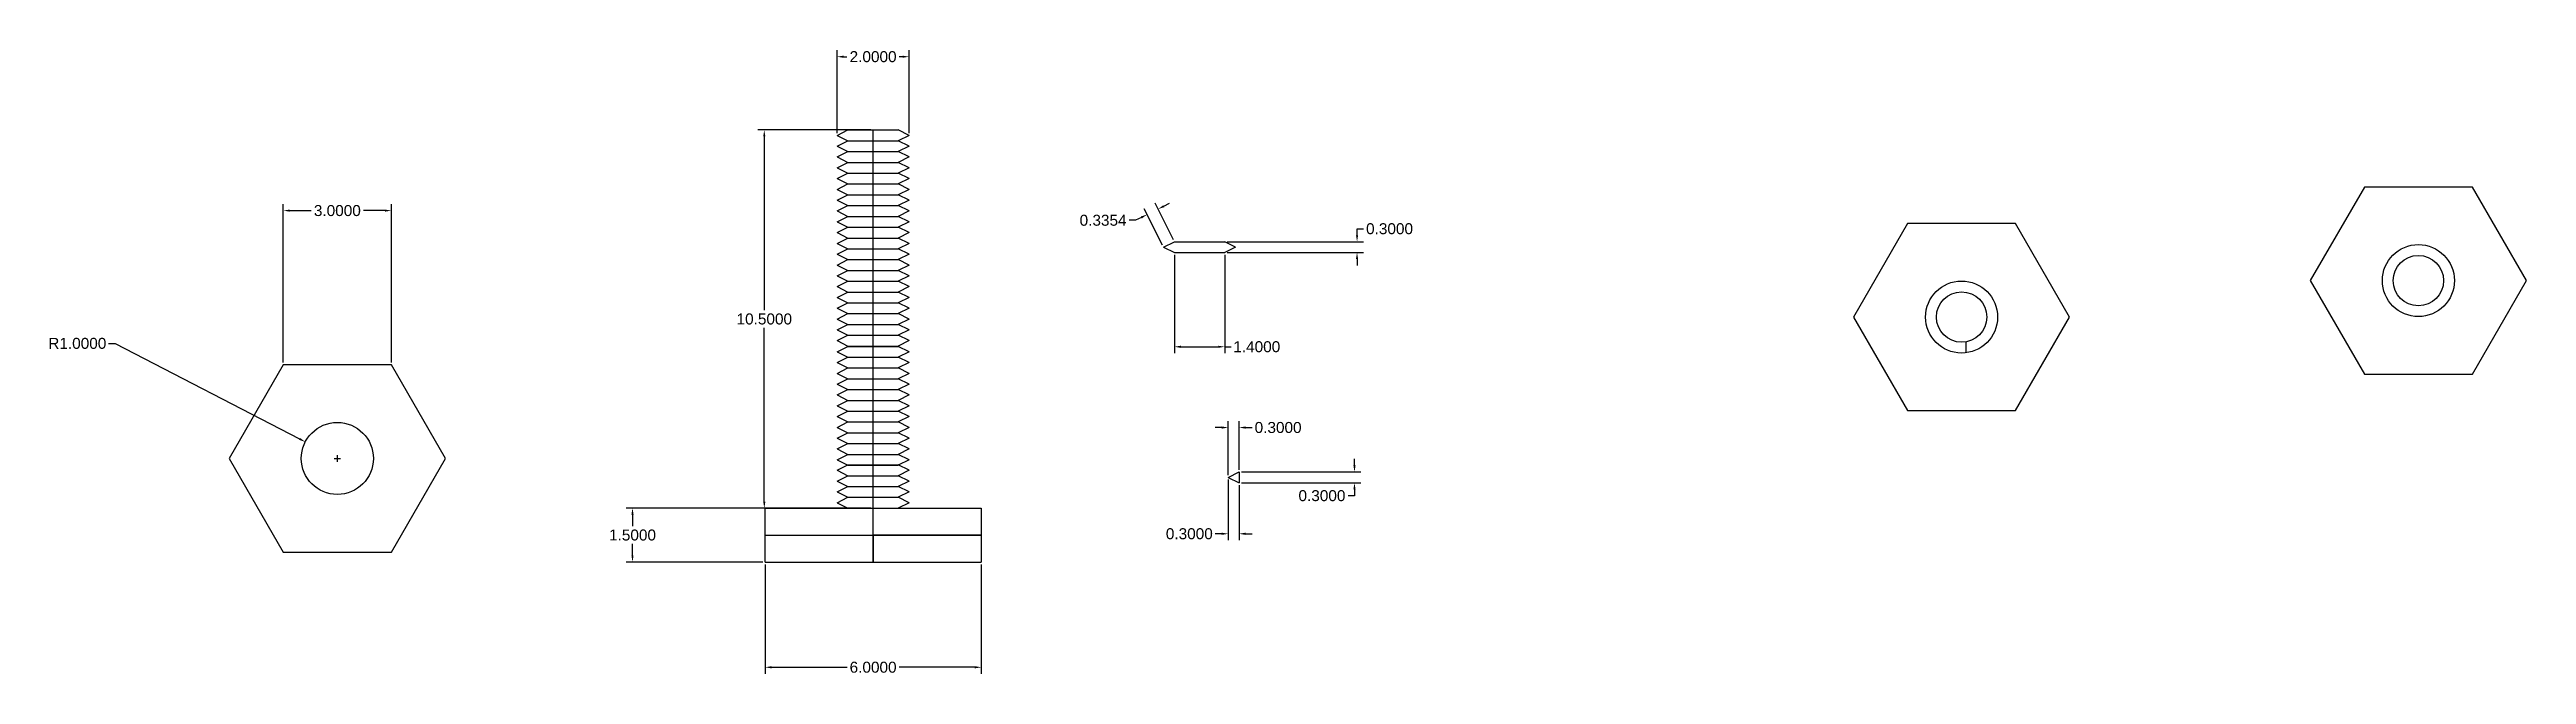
# Model space of a CAD drawing. Header units: centimetres. Extents: x 98.1 to 166.8, y 62.1 to 79.5.
import ezdxf

# ---------------------------------------------------------------- set-up
doc = ezdxf.new("R2010")
doc.units = ezdxf.units.CM
doc.header["$MEASUREMENT"] = 0
for name, color, linetype in [('Dimensiuni', 7, 'Continuous'), ('Linii de constructie', 10, 'Continuous'), ('Sistem prindere', 130, 'Continuous')]:
    doc.layers.add(name, color=color, linetype=linetype)
doc.styles.get("Standard").update_dxf_attribs({"font": 'arial.ttf'})
doc.dimstyles.get("Standard").update_dxf_attribs({"dimtxt": 0.305, "dimasz": 0.18, "dimexe": 0.18, "dimexo": 0.0625, "dimgap": 0.09, "dimtad": 0, "dimtih": 1, "dimtoh": 1, "dimdec": 4, "dimzin": 0, "dimdsep": 46, "dimtxsty": 'Standard', "dimcen": 0.09, "dimadec": 0, "dimazin": 0, "dimtfac": 1, "dimtdec": 4, "dimtofl": 0, "dimtmove": 0, "dimatfit": 3, "dimfxl": 1, "dimtolj": 1, "dimtzin": 0, "dimarcsym": 0})

# ---------------------------------------------------------------- blocks, each defined once
blk = doc.blocks.new('*D17')
at = {"layer": 'Defpoints', "color": 0, "transparency": 16777216}
for p in [(107.543, 74.977), (104.543, 70.693), (107.543, 70.693)]:
    blk.add_point(p, dxfattribs=at)
at = {"layer": 'Dimensiuni', "color": 0, "lineweight": -2, "transparency": 16777216}
for p, q in [((104.543, 70.755), (104.543, 75.157)), ((104.723, 74.977), (105.32, 74.977)), ((107.363, 74.977), (106.765, 74.977)), ((107.543, 70.755), (107.543, 75.157))]:
    blk.add_line(p, q, dxfattribs=at)
at = {"layer": 'Dimensiuni', "color": 0, "transparency": 16777216}
for points in [[(104.723, 75.007), (104.723, 74.947), (104.543, 74.977)], [(107.363, 75.007), (107.363, 74.947), (107.543, 74.977)]]:
    blk.add_solid(points, dxfattribs=at)
at = {"layer": 'Dimensiuni', "color": 0, "transparency": 16777216, "insert": (106.043, 74.977), "char_height": 0.305, "attachment_point": 5}
blk.add_mtext('\\A1;3.0000', dxfattribs=at)
blk = doc.blocks.new('*D18')
at = {"layer": 'Defpoints', "color": 0, "transparency": 16777216}
for p in [(105.155, 68.554), (106.043, 68.095)]:
    blk.add_point(p, dxfattribs=at)
at = {"layer": 'Dimensiuni', "color": 0, "lineweight": -2, "transparency": 16777216}
for p, q in [((99.693, 71.289), (99.873, 71.289)), ((99.873, 71.289), (104.995, 68.637)), ((105.953, 68.095), (106.133, 68.095)), ((106.043, 68.005), (106.043, 68.185))]:
    blk.add_line(p, q, dxfattribs=at)
at = {"layer": 'Dimensiuni', "color": 0, "transparency": 16777216}
blk.add_solid([(105.009, 68.664), (104.981, 68.611), (105.155, 68.554)], dxfattribs=at)
at = {"layer": 'Dimensiuni', "color": 0, "transparency": 16777216, "insert": (98.825, 71.289), "char_height": 0.305, "attachment_point": 5}
blk.add_mtext('\\A1;R1.0000', dxfattribs=at)
blk = doc.blocks.new('*D27')
at = {"layer": 'Defpoints', "color": 0, "transparency": 16777216}
for p in [(117.914, 66.717), (114.236, 65.217), (117.914, 65.217)]:
    blk.add_point(p, dxfattribs=at)
at = {"layer": 'Dimensiuni', "color": 0, "lineweight": -2, "transparency": 16777216}
for p, q in [((117.852, 66.717), (114.056, 66.717)), ((114.236, 66.537), (114.236, 66.213)), ((114.236, 65.397), (114.236, 65.721)), ((117.852, 65.217), (114.056, 65.217))]:
    blk.add_line(p, q, dxfattribs=at)
at = {"layer": 'Dimensiuni', "color": 0, "transparency": 16777216}
for points in [[(114.206, 66.537), (114.266, 66.537), (114.236, 66.717)], [(114.206, 65.397), (114.266, 65.397), (114.236, 65.217)]]:
    blk.add_solid(points, dxfattribs=at)
at = {"layer": 'Dimensiuni', "color": 0, "transparency": 16777216, "insert": (114.236, 65.967), "char_height": 0.305, "attachment_point": 5}
blk.add_mtext('\\A1;1.5000', dxfattribs=at)
blk = doc.blocks.new('*D28')
at = {"layer": 'Defpoints', "color": 0, "transparency": 16777216}
for p in [(117.914, 65.217), (123.914, 65.217), (123.914, 62.296)]:
    blk.add_point(p, dxfattribs=at)
at = {"layer": 'Dimensiuni', "color": 0, "lineweight": -2, "transparency": 16777216}
for p, q in [((117.914, 65.154), (117.914, 62.116)), ((123.914, 65.154), (123.914, 62.116)), ((118.094, 62.296), (120.191, 62.296)), ((123.734, 62.296), (121.638, 62.296))]:
    blk.add_line(p, q, dxfattribs=at)
at = {"layer": 'Dimensiuni', "color": 0, "transparency": 16777216}
for points in [[(118.094, 62.326), (118.094, 62.266), (117.914, 62.296)], [(123.734, 62.326), (123.734, 62.266), (123.914, 62.296)]]:
    blk.add_solid(points, dxfattribs=at)
at = {"layer": 'Dimensiuni', "color": 0, "transparency": 16777216, "insert": (120.914, 62.296), "char_height": 0.305, "attachment_point": 5}
blk.add_mtext('\\A1;6.0000', dxfattribs=at)
blk = doc.blocks.new('*D19')
at = {"layer": 'Defpoints', "color": 0, "transparency": 16777216}
for p in [(129.276, 73.813), (130.676, 73.813), (130.676, 71.196)]:
    blk.add_point(p, dxfattribs=at)
at = {"layer": 'Dimensiuni', "color": 0, "lineweight": -2, "transparency": 16777216}
for p, q in [((129.276, 73.75), (129.276, 71.016)), ((130.676, 73.75), (130.676, 71.016)), ((129.456, 71.196), (130.496, 71.196)), ((130.676, 71.196), (130.856, 71.196))]:
    blk.add_line(p, q, dxfattribs=at)
at = {"layer": 'Dimensiuni', "color": 0, "transparency": 16777216}
for points in [[(129.456, 71.226), (129.456, 71.166), (129.276, 71.196)], [(130.496, 71.226), (130.496, 71.166), (130.676, 71.196)]]:
    blk.add_solid(points, dxfattribs=at)
at = {"layer": 'Dimensiuni', "color": 0, "transparency": 16777216, "insert": (131.564, 71.196), "char_height": 0.305, "attachment_point": 5}
blk.add_mtext('\\A1;1.4000', dxfattribs=at)
blk = doc.blocks.new('*D20')
at = {"layer": 'Defpoints', "color": 0, "transparency": 16777216}
for p in [(130.676, 74.113), (130.676, 73.813), (134.347, 74.113)]:
    blk.add_point(p, dxfattribs=at)
at = {"layer": 'Dimensiuni', "color": 0, "lineweight": -2, "transparency": 16777216}
for p, q in [((134.347, 74.293), (134.347, 74.473)), ((134.347, 74.473), (134.527, 74.473)), ((130.738, 74.113), (134.527, 74.113)), ((130.738, 73.813), (134.527, 73.813)), ((134.347, 73.633), (134.347, 73.453))]:
    blk.add_line(p, q, dxfattribs=at)
at = {"layer": 'Dimensiuni', "color": 0, "transparency": 16777216}
for points in [[(134.317, 74.293), (134.377, 74.293), (134.347, 74.113)], [(134.317, 73.633), (134.377, 73.633), (134.347, 73.813)]]:
    blk.add_solid(points, dxfattribs=at)
at = {"layer": 'Dimensiuni', "color": 0, "transparency": 16777216, "insert": (135.249, 74.473), "char_height": 0.305, "attachment_point": 5}
blk.add_mtext('\\A1;0.3000', dxfattribs=at)
blk = doc.blocks.new('*D21')
at = {"layer": 'Defpoints', "color": 0, "transparency": 16777216}
for p in [(128.522, 74.869), (128.976, 73.963), (129.276, 74.113)]:
    blk.add_point(p, dxfattribs=at)
at = {"layer": 'Dimensiuni', "color": 0, "lineweight": -2, "transparency": 16777216}
for p, q in [((128.948, 74.019), (128.442, 75.03)), ((129.248, 74.169), (128.742, 75.18)), ((128.983, 75.1), (129.144, 75.18)), ((128.2, 74.708), (128.02, 74.708)), ((128.361, 74.789), (128.2, 74.708))]:
    blk.add_line(p, q, dxfattribs=at)
at = {"layer": 'Dimensiuni', "color": 0, "transparency": 16777216}
for points in [[(128.97, 75.127), (128.997, 75.073), (128.822, 75.019)], [(128.348, 74.816), (128.375, 74.762), (128.522, 74.869)]]:
    blk.add_solid(points, dxfattribs=at)
at = {"layer": 'Dimensiuni', "color": 0, "transparency": 16777216, "insert": (127.298, 74.708), "char_height": 0.305, "attachment_point": 5}
blk.add_mtext('\\A1;0.3354', dxfattribs=at)
blk = doc.blocks.new('*D22')
at = {"layer": 'Defpoints', "color": 0, "transparency": 16777216}
for p in [(117.894, 77.217), (120.914, 77.217), (120.914, 66.717)]:
    blk.add_point(p, dxfattribs=at)
at = {"layer": 'Dimensiuni', "color": 0, "lineweight": -2, "transparency": 16777216}
for p, q in [((120.852, 77.217), (117.714, 77.217)), ((117.894, 77.037), (117.894, 72.213)), ((117.894, 66.897), (117.894, 71.721)), ((120.852, 66.717), (117.714, 66.717))]:
    blk.add_line(p, q, dxfattribs=at)
at = {"layer": 'Dimensiuni', "color": 0, "transparency": 16777216}
for points in [[(117.864, 77.037), (117.924, 77.037), (117.894, 77.217)], [(117.864, 66.897), (117.924, 66.897), (117.894, 66.717)]]:
    blk.add_solid(points, dxfattribs=at)
at = {"layer": 'Dimensiuni', "color": 0, "transparency": 16777216, "insert": (117.894, 71.967), "char_height": 0.305, "attachment_point": 5}
blk.add_mtext('\\A1;10.5000', dxfattribs=at)
blk = doc.blocks.new('*D23')
at = {"layer": 'Defpoints', "color": 0, "transparency": 16777216}
for p in [(121.914, 79.251), (119.914, 77.067), (121.914, 77.067)]:
    blk.add_point(p, dxfattribs=at)
at = {"layer": 'Dimensiuni', "color": 0, "lineweight": -2, "transparency": 16777216}
for p, q in [((119.914, 77.129), (119.914, 79.431)), ((120.094, 79.251), (120.189, 79.251)), ((121.734, 79.251), (121.64, 79.251)), ((121.914, 77.129), (121.914, 79.431))]:
    blk.add_line(p, q, dxfattribs=at)
at = {"layer": 'Dimensiuni', "color": 0, "transparency": 16777216}
for points in [[(120.094, 79.281), (120.094, 79.221), (119.914, 79.251)], [(121.734, 79.281), (121.734, 79.221), (121.914, 79.251)]]:
    blk.add_solid(points, dxfattribs=at)
at = {"layer": 'Dimensiuni', "color": 0, "transparency": 16777216, "insert": (120.914, 79.251), "char_height": 0.305, "attachment_point": 5}
blk.add_mtext('\\A1;2.0000', dxfattribs=at)
blk = doc.blocks.new('*D25')
at = {"layer": 'Defpoints', "color": 0, "transparency": 16777216}
for p in [(131.073, 67.72), (131.073, 67.42), (134.276, 67.42)]:
    blk.add_point(p, dxfattribs=at)
at = {"layer": 'Dimensiuni', "color": 0, "lineweight": -2, "transparency": 16777216}
for p, q in [((134.276, 67.9), (134.276, 68.08)), ((131.136, 67.72), (134.456, 67.72)), ((131.136, 67.42), (134.456, 67.42)), ((134.276, 67.06), (134.096, 67.06)), ((134.276, 67.24), (134.276, 67.06))]:
    blk.add_line(p, q, dxfattribs=at)
at = {"layer": 'Dimensiuni', "color": 0, "transparency": 16777216}
for points in [[(134.246, 67.9), (134.306, 67.9), (134.276, 67.72)], [(134.246, 67.24), (134.306, 67.24), (134.276, 67.42)]]:
    blk.add_solid(points, dxfattribs=at)
at = {"layer": 'Dimensiuni', "color": 0, "transparency": 16777216, "insert": (133.373, 67.06), "char_height": 0.305, "attachment_point": 5}
blk.add_mtext('\\A1;0.3000', dxfattribs=at)
blk = doc.blocks.new('*D26')
at = {"layer": 'Defpoints', "color": 0, "transparency": 16777216}
for p in [(130.773, 67.57), (131.073, 67.42), (130.773, 66.003)]:
    blk.add_point(p, dxfattribs=at)
at = {"layer": 'Dimensiuni', "color": 0, "lineweight": -2, "transparency": 16777216}
for p, q in [((130.773, 67.507), (130.773, 65.823)), ((131.073, 67.357), (131.073, 65.823)), ((130.593, 66.003), (130.413, 66.003)), ((131.253, 66.003), (131.433, 66.003))]:
    blk.add_line(p, q, dxfattribs=at)
at = {"layer": 'Dimensiuni', "color": 0, "transparency": 16777216}
for points in [[(130.593, 66.033), (130.593, 65.973), (130.773, 66.003)], [(131.253, 66.033), (131.253, 65.973), (131.073, 66.003)]]:
    blk.add_solid(points, dxfattribs=at)
at = {"layer": 'Dimensiuni', "color": 0, "transparency": 16777216, "insert": (129.691, 66.003), "char_height": 0.305, "attachment_point": 5}
blk.add_mtext('\\A1;0.3000', dxfattribs=at)
blk = doc.blocks.new('*D24')
at = {"layer": 'Defpoints', "color": 0, "transparency": 16777216}
for p in [(131.073, 68.953), (130.773, 67.57), (131.073, 67.72)]:
    blk.add_point(p, dxfattribs=at)
at = {"layer": 'Dimensiuni', "color": 0, "lineweight": -2, "transparency": 16777216}
for p, q in [((130.593, 68.953), (130.413, 68.953)), ((130.773, 67.632), (130.773, 69.133)), ((131.073, 67.782), (131.073, 69.133)), ((131.253, 68.953), (131.433, 68.953))]:
    blk.add_line(p, q, dxfattribs=at)
at = {"layer": 'Dimensiuni', "color": 0, "transparency": 16777216}
for points in [[(130.593, 68.983), (130.593, 68.923), (130.773, 68.953)], [(131.253, 68.983), (131.253, 68.923), (131.073, 68.953)]]:
    blk.add_solid(points, dxfattribs=at)
at = {"layer": 'Dimensiuni', "color": 0, "transparency": 16777216, "insert": (132.156, 68.953), "char_height": 0.305, "attachment_point": 5}
blk.add_mtext('\\A1;0.3000', dxfattribs=at)

msp = doc.modelspace()

# ---------------------------------------------------------------- linework, layer by layer
at = {"layer": 'Linii de constructie'}
for p, q in [((120.9144, 65.21683), (120.9144, 77.21683)), ((117.9144, 65.96683), (123.9144, 65.96683)), ((123.9144, 65.96683), (120.9144, 65.96683)), ((120.9144, 65.96683), (120.9144, 65.21683))]:
    msp.add_line(p, q, dxfattribs=at)
at = {"layer": 'Sistem prindere'}
for p, q in [((119.9144, 77.06683), (120.2144, 77.21683)), ((119.9144, 77.06683), (120.2144, 76.91683)), ((120.2144, 77.21683), (121.6144, 77.21683)), ((121.9144, 77.06683), (121.6144, 77.21683)), ((121.9144, 77.06683), (121.6144, 76.91683)), ((119.9144, 76.76683), (120.2144, 76.91683)), ((119.9144, 76.76683), (120.2144, 76.61683)), ((119.9144, 76.46683), (120.2144, 76.61683)), ((119.9144, 76.46683), (120.2144, 76.31683)), ((119.9144, 76.16683), (120.2144, 76.31683)), ((120.2144, 76.91683), (121.6144, 76.91683)), ((120.2144, 76.91683), (121.6144, 76.91683)), ((120.2144, 76.61683), (121.6144, 76.61683)), ((120.2144, 76.61683), (121.6144, 76.61683)), ((120.2144, 76.31683), (121.6144, 76.31683)), ((120.2144, 76.31683), (121.6144, 76.31683)), ((121.9144, 76.76683), (121.6144, 76.91683)), ((121.9144, 76.76683), (121.6144, 76.61683)), ((121.9144, 76.46683), (121.6144, 76.61683)), ((121.9144, 76.46683), (121.6144, 76.31683)), ((121.9144, 76.16683), (121.6144, 76.31683)), ((119.9144, 76.16683), (120.2144, 76.01683)), ((119.9144, 75.86683), (120.2144, 76.01683)), ((119.9144, 75.86683), (120.2144, 75.71683)), ((119.9144, 75.56683), (120.2144, 75.71683)), ((120.2144, 76.01683), (121.6144, 76.01683)), ((120.2144, 76.01683), (121.6144, 76.01683)), ((120.2144, 75.71683), (121.6144, 75.71683)), ((120.2144, 75.71683), (121.6144, 75.71683)), ((121.9144, 76.16683), (121.6144, 76.01683)), ((121.9144, 75.86683), (121.6144, 76.01683)), ((121.9144, 75.86683), (121.6144, 75.71683)), ((121.9144, 75.56683), (121.6144, 75.71683)), ((119.9144, 75.56683), (120.2144, 75.41683)), ((119.9144, 75.26683), (120.2144, 75.41683)), ((119.9144, 75.26683), (120.2144, 75.11683)), ((119.9144, 74.96683), (120.2144, 75.11683)), ((119.9144, 74.96683), (120.2144, 74.81683)), ((120.2144, 75.41683), (121.6144, 75.41683)), ((120.2144, 75.41683), (121.6144, 75.41683)), ((120.2144, 75.11683), (121.6144, 75.11683)), ((120.2144, 75.11683), (121.6144, 75.11683)), ((121.9144, 75.56683), (121.6144, 75.41683)), ((121.9144, 75.26683), (121.6144, 75.41683)), ((121.9144, 75.26683), (121.6144, 75.11683)), ((121.9144, 74.96683), (121.6144, 75.11683)), ((121.9144, 74.96683), (121.6144, 74.81683)), ((119.9144, 74.66683), (120.2144, 74.81683)), ((119.9144, 74.66683), (120.2144, 74.51683)), ((119.9144, 74.36683), (120.2144, 74.51683)), ((119.9144, 74.36683), (120.2144, 74.21683)), ((120.2144, 74.81683), (121.6144, 74.81683)), ((120.2144, 74.81683), (121.6144, 74.81683)), ((120.2144, 74.51683), (121.6144, 74.51683)), ((120.2144, 74.51683), (121.6144, 74.51683)), ((121.9144, 74.66683), (121.6144, 74.81683)), ((121.9144, 74.66683), (121.6144, 74.51683)), ((121.9144, 74.36683), (121.6144, 74.51683)), ((121.9144, 74.36683), (121.6144, 74.21683)), ((119.9144, 74.06683), (120.2144, 74.21683)), ((119.9144, 74.06683), (120.2144, 73.91683)), ((119.9144, 73.76683), (120.2144, 73.91683)), ((119.9144, 73.76683), (120.2144, 73.61683)), ((119.9144, 73.46683), (120.2144, 73.61683)), ((120.2144, 74.21683), (121.6144, 74.21683)), ((120.2144, 74.21683), (121.6144, 74.21683)), ((120.2144, 73.91683), (121.6144, 73.91683)), ((120.2144, 73.91683), (121.6144, 73.91683)), ((120.2144, 73.61683), (121.6144, 73.61683)), ((120.2144, 73.61683), (121.6144, 73.61683)), ((121.9144, 74.06683), (121.6144, 74.21683)), ((121.9144, 74.06683), (121.6144, 73.91683)), ((121.9144, 73.76683), (121.6144, 73.91683)), ((121.9144, 73.76683), (121.6144, 73.61683)), ((121.9144, 73.46683), (121.6144, 73.61683)), ((128.97579, 73.96262), (129.27579, 74.11262)), ((128.97579, 73.96262), (129.27579, 73.81262)), ((129.27579, 74.11262), (130.67579, 74.11262)), ((129.27579, 73.81262), (130.67579, 73.81262)), ((130.97579, 73.96262), (130.67579, 74.11262)), ((130.97579, 73.96262), (130.67579, 73.81262)), ((119.9144, 73.46683), (120.2144, 73.31683)), ((119.9144, 73.16683), (120.2144, 73.31683)), ((119.9144, 73.16683), (120.2144, 73.01683)), ((119.9144, 72.86683), (120.2144, 73.01683)), ((120.2144, 73.31683), (121.6144, 73.31683)), ((120.2144, 73.31683), (121.6144, 73.31683)), ((120.2144, 73.01683), (121.6144, 73.01683)), ((120.2144, 73.01683), (121.6144, 73.01683)), ((121.9144, 73.46683), (121.6144, 73.31683)), ((121.9144, 73.16683), (121.6144, 73.31683)), ((121.9144, 73.16683), (121.6144, 73.01683)), ((121.9144, 72.86683), (121.6144, 73.01683)), ((119.9144, 72.86683), (120.2144, 72.71683)), ((119.9144, 72.56683), (120.2144, 72.71683)), ((119.9144, 72.56683), (120.2144, 72.41683)), ((119.9144, 72.26683), (120.2144, 72.41683)), ((119.9144, 72.26683), (120.2144, 72.11683)), ((120.2144, 72.71683), (121.6144, 72.71683)), ((120.2144, 72.71683), (121.6144, 72.71683)), ((120.2144, 72.41683), (121.6144, 72.41683)), ((120.2144, 72.41683), (121.6144, 72.41683)), ((121.9144, 72.86683), (121.6144, 72.71683)), ((121.9144, 72.56683), (121.6144, 72.71683)), ((121.9144, 72.56683), (121.6144, 72.41683)), ((121.9144, 72.26683), (121.6144, 72.41683)), ((121.9144, 72.26683), (121.6144, 72.11683)), ((119.9144, 71.96683), (120.2144, 72.11683)), ((119.9144, 71.96683), (120.2144, 71.81683)), ((119.9144, 71.66683), (120.2144, 71.81683)), ((119.9144, 71.66683), (120.2144, 71.51683)), ((119.9144, 71.36683), (120.2144, 71.51683)), ((120.2144, 72.11683), (121.6144, 72.11683)), ((120.2144, 72.11683), (121.6144, 72.11683)), ((120.2144, 71.81683), (121.6144, 71.81683)), ((120.2144, 71.81683), (121.6144, 71.81683)), ((120.2144, 71.51683), (121.6144, 71.51683)), ((120.2144, 71.51683), (121.6144, 71.51683)), ((121.9144, 71.96683), (121.6144, 72.11683)), ((121.9144, 71.96683), (121.6144, 71.81683)), ((121.9144, 71.66683), (121.6144, 71.81683)), ((121.9144, 71.66683), (121.6144, 71.51683)), ((121.9144, 71.36683), (121.6144, 71.51683)), ((119.9144, 71.36683), (120.2144, 71.21683)), ((119.9144, 71.0584), (120.2144, 71.2084)), ((119.9144, 71.0584), (120.2144, 70.9084)), ((119.9144, 70.7584), (120.2144, 70.9084)), ((120.2144, 71.21683), (121.6144, 71.21683)), ((120.2144, 71.2084), (121.6144, 71.2084)), ((120.2144, 70.9084), (121.6144, 70.9084)), ((120.2144, 70.9084), (121.6144, 70.9084)), ((121.9144, 71.36683), (121.6144, 71.21683)), ((121.9144, 71.0584), (121.6144, 71.2084)), ((121.9144, 71.0584), (121.6144, 70.9084)), ((121.9144, 70.7584), (121.6144, 70.9084)), ((119.9144, 70.7584), (120.2144, 70.6084)), ((119.9144, 70.4584), (120.2144, 70.6084)), ((119.9144, 70.4584), (120.2144, 70.3084)), ((119.9144, 70.1584), (120.2144, 70.3084)), ((119.9144, 70.1584), (120.2144, 70.0084)), ((120.2144, 70.6084), (121.6144, 70.6084)), ((120.2144, 70.6084), (121.6144, 70.6084)), ((120.2144, 70.3084), (121.6144, 70.3084)), ((120.2144, 70.3084), (121.6144, 70.3084)), ((121.9144, 70.7584), (121.6144, 70.6084)), ((121.9144, 70.4584), (121.6144, 70.6084)), ((121.9144, 70.4584), (121.6144, 70.3084)), ((121.9144, 70.1584), (121.6144, 70.3084)), ((121.9144, 70.1584), (121.6144, 70.0084)), ((119.9144, 69.8584), (120.2144, 70.0084)), ((119.9144, 69.8584), (120.2144, 69.7084)), ((119.9144, 69.5584), (120.2144, 69.7084)), ((119.9144, 69.5584), (120.2144, 69.4084)), ((120.2144, 70.0084), (121.6144, 70.0084)), ((120.2144, 70.0084), (121.6144, 70.0084)), ((120.2144, 69.7084), (121.6144, 69.7084)), ((120.2144, 69.7084), (121.6144, 69.7084)), ((121.9144, 69.8584), (121.6144, 70.0084)), ((121.9144, 69.8584), (121.6144, 69.7084)), ((121.9144, 69.5584), (121.6144, 69.7084)), ((121.9144, 69.5584), (121.6144, 69.4084)), ((119.9144, 69.2584), (120.2144, 69.4084)), ((119.9144, 69.2584), (120.2144, 69.1084)), ((119.9144, 68.9584), (120.2144, 69.1084)), ((119.9144, 68.9584), (120.2144, 68.8084)), ((119.9144, 68.6584), (120.2144, 68.8084)), ((120.2144, 69.4084), (121.6144, 69.4084)), ((120.2144, 69.4084), (121.6144, 69.4084)), ((120.2144, 69.1084), (121.6144, 69.1084)), ((120.2144, 69.1084), (121.6144, 69.1084)), ((120.2144, 68.8084), (121.6144, 68.8084)), ((120.2144, 68.8084), (121.6144, 68.8084)), ((121.9144, 69.2584), (121.6144, 69.4084)), ((121.9144, 69.2584), (121.6144, 69.1084)), ((121.9144, 68.9584), (121.6144, 69.1084)), ((121.9144, 68.9584), (121.6144, 68.8084)), ((121.9144, 68.6584), (121.6144, 68.8084)), ((119.9144, 68.6584), (120.2144, 68.5084)), ((119.9144, 68.3584), (120.2144, 68.5084)), ((119.9144, 68.3584), (120.2144, 68.2084)), ((119.9144, 68.0584), (120.2144, 68.2084)), ((120.2144, 68.5084), (121.6144, 68.5084)), ((120.2144, 68.5084), (121.6144, 68.5084)), ((120.2144, 68.2084), (121.6144, 68.2084)), ((120.2144, 68.2084), (121.6144, 68.2084)), ((121.9144, 68.6584), (121.6144, 68.5084)), ((121.9144, 68.3584), (121.6144, 68.5084)), ((121.9144, 68.3584), (121.6144, 68.2084)), ((121.9144, 68.0584), (121.6144, 68.2084)), ((119.9144, 68.0584), (120.2144, 67.9084)), ((119.9144, 67.76683), (120.2144, 67.91683)), ((119.9144, 67.76683), (120.2144, 67.61683)), ((119.9144, 67.46683), (120.2144, 67.61683)), ((119.9144, 67.46683), (120.2144, 67.31683)), ((120.2144, 67.91683), (121.6144, 67.91683)), ((120.2144, 67.9084), (121.6144, 67.9084)), ((120.2144, 67.61683), (121.6144, 67.61683)), ((120.2144, 67.61683), (121.6144, 67.61683)), ((121.9144, 68.0584), (121.6144, 67.9084)), ((121.9144, 67.76683), (121.6144, 67.91683)), ((121.9144, 67.76683), (121.6144, 67.61683)), ((121.9144, 67.46683), (121.6144, 67.61683)), ((121.9144, 67.46683), (121.6144, 67.31683)), ((130.77311, 67.56991), (131.07311, 67.71991)), ((130.77311, 67.56991), (131.07311, 67.41991)), ((131.07311, 67.71991), (131.07311, 67.41991)), ((117.9144, 65.21683), (117.9144, 66.71683)), ((117.9144, 66.71683), (123.9144, 66.71683)), ((119.9144, 67.16683), (120.2144, 67.31683)), ((119.9144, 67.16683), (120.2144, 67.01683)), ((119.9144, 66.86683), (120.2144, 67.01683)), ((119.9144, 66.86683), (120.2144, 66.71683)), ((119.9144, 66.71683), (120.1644, 66.71683)), ((120.2144, 67.31683), (121.6144, 67.31683)), ((120.2144, 67.31683), (121.6144, 67.31683)), ((120.2144, 67.01683), (121.6144, 67.01683)), ((121.9144, 67.16683), (121.6144, 67.31683)), ((121.9144, 67.16683), (121.6144, 67.01683)), ((121.9144, 66.86683), (121.6144, 67.01683)), ((121.9144, 66.86683), (121.6144, 66.71683)), ((123.9144, 66.71683), (123.9144, 65.21683)), ((117.9144, 65.21683), (121.9144, 65.21683)), ((121.9144, 65.21683), (123.9144, 65.21683))]:
    msp.add_line(p, q, dxfattribs=at)
at = {"layer": 'Sistem prindere', "extrusion": (-1, 0, 6.12323e-17)}
for p, q in [((151.24091, 71.32916, 11.65478), (151.24091, 71.02916, 11.80478)), ((151.24091, 71.32916, 11.65478), (151.24091, 71.02916, 11.50478)), ((151.24091, 71.02916, 11.80478), (151.24091, 71.02916, 11.50478))]:
    msp.add_line(p, q, dxfattribs=at)
at = {"layer": 'Sistem prindere'}
for points in [[(162.30675, 75.63188), (160.80675, 73.03381), (162.30675, 70.43573), (165.30675, 70.43573), (166.80675, 73.03381), (165.30675, 75.63188)], [(149.62733, 74.62012), (148.12733, 72.02205), (149.62733, 69.42397), (152.62733, 69.42397), (154.12733, 72.02205), (152.62733, 74.62012)], [(104.54291, 70.69274), (103.04291, 68.09466), (104.54291, 65.49659), (107.54291, 65.49659), (109.04291, 68.09466), (107.54291, 70.69274)]]:
    msp.add_lwpolyline(points, close=True, dxfattribs=at)
at = {"layer": 'Sistem prindere', "elevation": 12}
msp.add_lwpolyline([(149.62733, 74.62012), (148.12733, 72.02205), (149.62733, 69.42397), (152.62733, 69.42397), (154.12733, 72.02205), (152.62733, 74.62012)], close=True, dxfattribs=at)
at = {"layer": 'Sistem prindere'}
for centre, radius in [((163.80675, 73.03381), 1), ((163.80675, 73.03381, 1.5), 1), ((163.80675, 73.03381, 1.5), 0.7), ((151.12733, 72.02205), 1), ((151.12733, 72.02205, 1.5), 1), ((151.12733, 72.02205, 1.5), 0.7), ((106.04291, 68.09466), 1)]:
    msp.add_circle(centre, radius, dxfattribs=at)

# ---------------------------------------------------------------- dimensions: what is measured, and where the dimension line sits
at = {"layer": 'Dimensiuni'}
for base, p1, p2, picture, middle in [((121.9144, 79.25095), (119.9144, 77.06683), (121.9144, 77.06683), '*D23', (120.9144, 79.25095)), ((107.54291, 74.97696), (104.54291, 70.69274), (107.54291, 70.69274), '*D17', (106.04291, 74.97696)), ((130.67579, 71.19583), (129.27579, 73.81262), (130.67579, 73.81262), '*D19', (131.56401, 71.19583)), ((131.07311, 68.95257), (130.77311, 67.56991), (131.07311, 67.71991), '*D24', (132.15568, 68.95257)), ((130.77311, 66.00316), (131.07311, 67.41991), (130.77311, 67.56991), '*D26', (129.69053, 66.00316)), ((123.9144, 62.29602), (117.9144, 65.21683), (123.9144, 65.21683), '*D28', (120.9144, 62.29602))]:
    dim = msp.add_linear_dim(base=base, p1=p1, p2=p2, dimstyle='Standard', dxfattribs=at)
    dim.commit()
    dim.dimension.update_dxf_attribs({"geometry": picture, "text_midpoint": middle})
for base, p1, p2, picture, middle in [((117.89375, 77.21683), (120.9144, 66.71683), (120.9144, 77.21683), '*D22', (117.89375, 71.96683)), ((134.34668, 74.11262), (130.67579, 73.81262), (130.67579, 74.11262), '*D20', (135.24926, 74.47262)), ((134.27589, 67.41991), (131.07311, 67.71991), (131.07311, 67.41991), '*D25', (133.37331, 67.05991)), ((114.23585, 65.21683), (117.9144, 66.71683), (117.9144, 65.21683), '*D27', (114.23585, 65.96683))]:
    dim = msp.add_linear_dim(base=base, p1=p1, p2=p2, angle=90, dimstyle='Standard', dxfattribs=at)
    dim.commit()
    dim.dimension.update_dxf_attribs({"geometry": picture, "text_midpoint": middle})
dim = msp.add_aligned_dim(p1=(129.27579, 74.11262), p2=(128.97579, 73.96262), distance=-1.01375, dimstyle='Standard', dxfattribs=at)
dim.commit()
dim.dimension.update_dxf_attribs({"geometry": '*D21', "text_midpoint": (127.29796, 74.70835)})
dim = msp.add_radius_dim(center=(106.04291, 68.09466), mpoint=(105.15489, 68.55446), dimstyle='Standard', dxfattribs=at)
dim.commit()
dim.dimension.update_dxf_attribs({"geometry": '*D18', "text_midpoint": (98.82477, 71.28915), "dimtype": 164})

doc.saveas('drawing.dxf')
